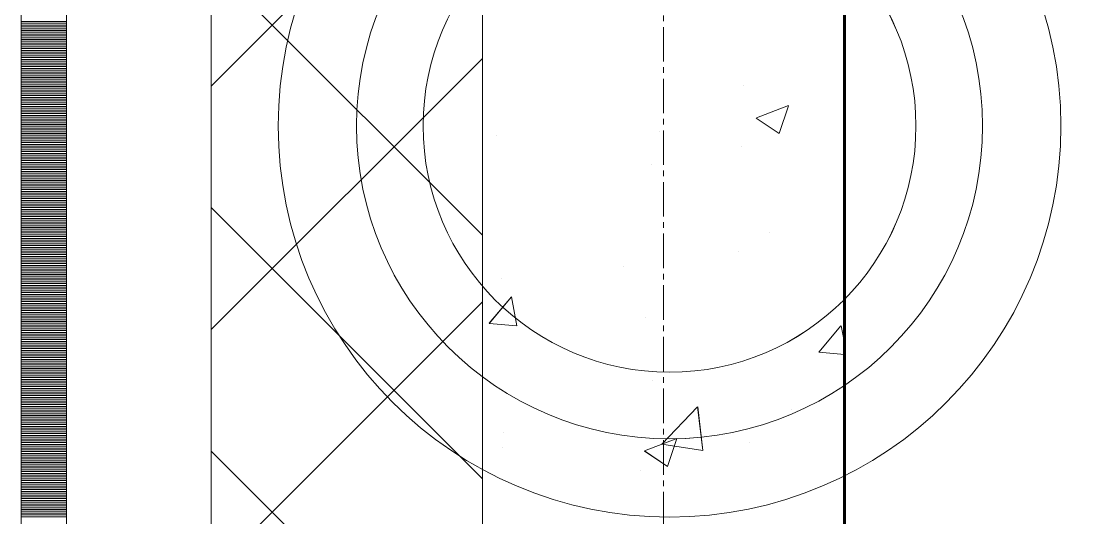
# Model space of a CAD drawing. Header units: millimetres. Extents: x 470010 to 1231400, y -134005 to 421770.
# Drawn here: x 672519 to 673105, y -67786 to -67511 of the extents above; entities that cross this region are included whole.
import ezdxf
from ezdxf.enums import TextEntityAlignment as Align

# ---------------------------------------------------------------- set-up
doc = ezdxf.new("R2010")
doc.units = ezdxf.units.MM
doc.linetypes.add('CENTER2', pattern=[28.575, 19.05, -3.175, 3.175, -3.175])
doc.linetypes.add('DASHED', pattern=[19.05, 12.7, -6.35])
doc.layers.get('Defpoints').update_dxf_attribs({"color": 140})
for name, color, linetype, lineweight in [('0) шп потолок', 3, 'Continuous', 60), ('АР_Стены ПЕНОблок', 52, 'Continuous', 20), ('АР_Тонкая', 254, 'Continuous', 5), ('АР_Утеплитель', 31, 'Continuous', 0), ('АР_Штриховка', 8, 'Continuous', 0)]:
    doc.layers.add(name, color=color, linetype=linetype, lineweight=lineweight)
doc.layers.add('АР_Делит', color=120, linetype='Continuous', lineweight=0, plot=False)
doc.layers.add('РД_Оси_100', color=7, linetype='Continuous', lineweight=0, true_color=0x525252)
doc.styles.add('style1', font='ARIALN.TTF')

# ---------------------------------------------------------------- blocks, each defined once
blk = doc.blocks.new('СОШ_2200_АР_ОСИ_М100_28.05.24')
at = {"layer": 'АР_Делит', "color": 251, "linetype": 'DASHED', "true_color": 0x636466}
blk.add_lwpolyline([(114955, 135155), (114955, -355), (93595.036, -355), (93595.036, 13855), (94145, 13855), (94145, 68320), (66055, 68320), (66055, 13857.73), (83455, 13857.73), (83455, -355), (45245, -355), (45245, 13145), (44695, 13145), (44695, 26755), (45245, 26755), (45245, 68320), (20455, 68320), (20455, 26755), (27955, 26755), (27955, 13145), (-355, 13145), (-355, 100855)], dxfattribs=at)
at = {"layer": 'РД_Оси_100', "color": 251, "linetype": 'CENTER2', "true_color": 0x636466}
blk.add_line((0, -6155), (0, 139938.679), dxfattribs=at)
blk = doc.blocks.new('A$C9108343f')
at = {"layer": '0) шп потолок'}
blk.add_lwpolyline([(13854.96, 29665), (7254.96, 29665), (7254.96, 33345), (15055.52, 33345)], dxfattribs=at)
at = {"layer": 'АР_Делит', "color": 18, "true_color": 0x000000}
for radius in [216.34, 173.04, 136.21]:
    blk.add_circle((7158.34, 32796.92), radius, dxfattribs=at)
at = {"layer": 'АР_Стены ПЕНОблок', "color": 18, "linetype": 'Continuous', "lineweight": 20, "true_color": 0x000000}
for p, q in [((7054.96, 97555), (7054.96, 21355)), ((7254.96, 21355), (7254.96, 97555))]:
    blk.add_line(p, q, dxfattribs=at)
at = {"layer": 'АР_Тонкая', "color": 18, "linetype": 'Continuous', "lineweight": 5, "true_color": 0x000000}
for p, q in [((6799.96, 97555), (6799.96, 21355)), ((6824.96, 97555), (6824.96, 21355)), ((6824.96, 21355), (6824.96, 97555)), ((6904.96, 21355), (6904.96, 97555))]:
    blk.add_line(p, q, dxfattribs=at)
at = {"layer": 'АР_Утеплитель', "color": 18, "linetype": 'Continuous', "lineweight": 0, "true_color": 0x000000}
for p, q in [((6904.96, 97555), (6904.96, 21355)), ((7054.96, 21355), (7054.96, 97555))]:
    blk.add_line(p, q, dxfattribs=at)
at = {"layer": 'АР_Штриховка', "color": 18, "linetype": 'Continuous', "lineweight": 0, "true_color": 0x000000}
for p, q in [((6904.96, 32819.02), (7054.96, 32969.02)), ((7054.96, 32736.45), (6904.96, 32886.45)), ((6799.96, 32854.75), (6824.96, 32854.75)), ((6799.96, 32853.75), (6824.96, 32853.75)), ((6799.96, 32852.75), (6824.96, 32852.75)), ((6799.96, 32851.75), (6824.96, 32851.75)), ((6799.96, 32850.75), (6824.96, 32850.75)), ((6799.96, 32849.75), (6824.96, 32849.75)), ((6799.96, 32848.75), (6824.96, 32848.75)), ((6799.96, 32847.75), (6824.96, 32847.75)), ((6799.96, 32846.75), (6824.96, 32846.75)), ((6799.96, 32845.75), (6824.96, 32845.75)), ((6799.96, 32844.75), (6824.96, 32844.75)), ((6799.96, 32843.75), (6824.96, 32843.75)), ((6799.96, 32842.75), (6824.96, 32842.75)), ((6799.96, 32841.75), (6824.96, 32841.75)), ((6799.96, 32840.75), (6824.96, 32840.75)), ((6799.96, 32839.75), (6824.96, 32839.75)), ((6799.96, 32838.75), (6824.96, 32838.75)), ((6799.96, 32837.75), (6824.96, 32837.75)), ((6799.96, 32836.75), (6824.96, 32836.75)), ((6799.96, 32835.75), (6824.96, 32835.75)), ((6799.96, 32834.75), (6824.96, 32834.75)), ((6799.96, 32833.75), (6824.96, 32833.75)), ((6799.96, 32832.75), (6824.96, 32832.75)), ((6799.96, 32831.75), (6824.96, 32831.75)), ((6904.96, 32684.32), (7054.96, 32834.32)), ((6799.96, 32830.75), (6824.96, 32830.75)), ((6799.96, 32829.75), (6824.96, 32829.75)), ((6799.96, 32828.75), (6824.96, 32828.75)), ((6799.96, 32827.75), (6824.96, 32827.75)), ((6799.96, 32826.75), (6824.96, 32826.75)), ((6799.96, 32825.75), (6824.96, 32825.75)), ((6799.96, 32824.75), (6824.96, 32824.75)), ((6799.96, 32823.75), (6824.96, 32823.75)), ((6799.96, 32822.75), (6824.96, 32822.75)), ((6799.96, 32821.75), (6824.96, 32821.75)), ((6799.96, 32820.75), (6824.96, 32820.75)), ((6799.96, 32819.75), (6824.96, 32819.75)), ((6799.96, 32818.75), (6824.96, 32818.75)), ((6799.96, 32817.75), (6824.96, 32817.75)), ((6799.96, 32816.75), (6824.96, 32816.75)), ((6799.96, 32815.75), (6824.96, 32815.75)), ((6799.96, 32814.75), (6824.96, 32814.75)), ((7199.47, 32819.37), (7199.47, 32819.37)), ((6799.96, 32813.75), (6824.96, 32813.75)), ((6799.96, 32812.75), (6824.96, 32812.75)), ((6799.96, 32811.75), (6824.96, 32811.75)), ((6799.96, 32810.75), (6824.96, 32810.75)), ((6799.96, 32809.75), (6824.96, 32809.75)), ((6799.96, 32808.75), (6824.96, 32808.75)), ((7206.35, 32801.43), (7224.13, 32808.26)), ((7218.93, 32792.78), (7224.08, 32808.13)), ((6799.96, 32807.75), (6824.96, 32807.75)), ((6799.96, 32806.75), (6824.96, 32806.75)), ((6799.96, 32805.75), (6824.96, 32805.75)), ((6799.96, 32804.75), (6824.96, 32804.75)), ((6799.96, 32803.75), (6824.96, 32803.75)), ((6799.96, 32802.75), (6824.96, 32802.75)), ((6799.96, 32801.75), (6824.96, 32801.75)), ((6799.96, 32800.75), (6824.96, 32800.75)), ((6799.96, 32799.75), (6824.96, 32799.75)), ((6799.96, 32798.75), (6824.96, 32798.75)), ((6799.96, 32797.75), (6824.96, 32797.75)), ((6799.96, 32796.75), (6824.96, 32796.75)), ((7206.29, 32801.3), (7218.92, 32792.78)), ((6799.96, 32795.75), (6824.96, 32795.75)), ((6799.96, 32794.75), (6824.96, 32794.75)), ((6799.96, 32793.75), (6824.96, 32793.75)), ((6799.96, 32792.75), (6824.96, 32792.75)), ((6799.96, 32791.75), (6824.96, 32791.75)), ((6799.96, 32790.75), (6824.96, 32790.75)), ((7062.64, 32791.41), (7062.64, 32791.41)), ((7152.71, 32793.69), (7152.71, 32793.69)), ((6799.96, 32789.75), (6824.96, 32789.75)), ((6799.96, 32788.75), (6824.96, 32788.75)), ((6799.96, 32787.75), (6824.96, 32787.75)), ((6799.96, 32786.75), (6824.96, 32786.75)), ((6799.96, 32785.75), (6824.96, 32785.75)), ((6799.96, 32784.75), (6824.96, 32784.75)), ((7198.23, 32785.68), (7198.23, 32785.68)), ((6799.96, 32783.75), (6824.96, 32783.75)), ((6799.96, 32782.75), (6824.96, 32782.75)), ((6799.96, 32781.75), (6824.96, 32781.75)), ((6799.96, 32780.75), (6824.96, 32780.75)), ((6799.96, 32779.75), (6824.96, 32779.75)), ((6799.96, 32778.75), (6824.96, 32778.75)), ((6799.96, 32777.75), (6824.96, 32777.75)), ((6799.96, 32776.75), (6824.96, 32776.75)), ((6799.96, 32775.75), (6824.96, 32775.75)), ((6799.96, 32774.75), (6824.96, 32774.75)), ((6799.96, 32773.75), (6824.96, 32773.75)), ((7148.25, 32775.43), (7148.25, 32775.43)), ((6799.96, 32772.75), (6824.96, 32772.75)), ((6799.96, 32771.75), (6824.96, 32771.75)), ((6799.96, 32770.75), (6824.96, 32770.75)), ((6799.96, 32769.75), (6824.96, 32769.75)), ((6799.96, 32768.75), (6824.96, 32768.75)), ((6799.96, 32767.75), (6824.96, 32767.75)), ((6799.96, 32766.75), (6824.96, 32766.75)), ((6799.96, 32765.75), (6824.96, 32765.75)), ((6799.96, 32764.75), (6824.96, 32764.75)), ((6799.96, 32763.75), (6824.96, 32763.75)), ((6799.96, 32762.75), (6824.96, 32762.75)), ((6799.96, 32761.75), (6824.96, 32761.75)), ((6799.96, 32760.75), (6824.96, 32760.75)), ((6799.96, 32759.75), (6824.96, 32759.75)), ((6799.96, 32758.75), (6824.96, 32758.75)), ((6799.96, 32757.75), (6824.96, 32757.75)), ((6799.96, 32756.75), (6824.96, 32756.75)), ((6799.96, 32755.75), (6824.96, 32755.75)), ((6799.96, 32754.75), (6824.96, 32754.75)), ((6799.96, 32753.75), (6824.96, 32753.75)), ((6799.96, 32752.75), (6824.96, 32752.75)), ((6799.96, 32751.75), (6824.96, 32751.75)), ((6799.96, 32750.75), (6824.96, 32750.75)), ((6799.96, 32749.75), (6824.96, 32749.75)), ((7054.96, 32601.75), (6904.96, 32751.75)), ((6799.96, 32748.75), (6824.96, 32748.75)), ((6799.96, 32747.75), (6824.96, 32747.75)), ((6799.96, 32746.75), (6824.96, 32746.75)), ((6799.96, 32745.75), (6824.96, 32745.75)), ((6799.96, 32744.75), (6824.96, 32744.75)), ((6799.96, 32743.75), (6824.96, 32743.75)), ((6799.96, 32742.75), (6824.96, 32742.75)), ((6799.96, 32741.75), (6824.96, 32741.75)), ((6799.96, 32740.75), (6824.96, 32740.75)), ((6799.96, 32739.75), (6824.96, 32739.75)), ((6799.96, 32738.75), (6824.96, 32738.75)), ((6799.96, 32737.75), (6824.96, 32737.75)), ((7213.57, 32737.92), (7213.57, 32737.92)), ((6799.96, 32736.75), (6824.96, 32736.75)), ((6799.96, 32735.75), (6824.96, 32735.75)), ((6799.96, 32734.75), (6824.96, 32734.75)), ((6799.96, 32733.75), (6824.96, 32733.75)), ((6799.96, 32732.75), (6824.96, 32732.75)), ((6799.96, 32731.75), (6824.96, 32731.75)), ((6799.96, 32730.75), (6824.96, 32730.75)), ((6799.96, 32729.75), (6824.96, 32729.75)), ((6799.96, 32728.75), (6824.96, 32728.75)), ((6799.96, 32727.75), (6824.96, 32727.75)), ((6799.96, 32726.75), (6824.96, 32726.75)), ((7196.23, 32727.56), (7196.23, 32727.56)), ((6799.96, 32725.75), (6824.96, 32725.75)), ((6799.96, 32724.75), (6824.96, 32724.75)), ((6799.96, 32723.75), (6824.96, 32723.75)), ((6799.96, 32722.75), (6824.96, 32722.75)), ((6799.96, 32721.75), (6824.96, 32721.75)), ((6799.96, 32720.75), (6824.96, 32720.75)), ((6799.96, 32719.75), (6824.96, 32719.75)), ((6799.96, 32718.75), (6824.96, 32718.75)), ((6799.96, 32717.75), (6824.96, 32717.75)), ((6799.96, 32716.75), (6824.96, 32716.75)), ((6799.96, 32715.75), (6824.96, 32715.75)), ((6799.96, 32714.75), (6824.96, 32714.75)), ((7132.65, 32719.19), (7132.65, 32719.19)), ((6799.96, 32713.75), (6824.96, 32713.75)), ((6799.96, 32712.75), (6824.96, 32712.75)), ((6799.96, 32711.75), (6824.96, 32711.75)), ((6799.96, 32710.75), (6824.96, 32710.75)), ((6799.96, 32709.75), (6824.96, 32709.75)), ((6799.96, 32708.75), (6824.96, 32708.75)), ((7065.44, 32712.5), (7065.44, 32712.5)), ((6799.96, 32707.75), (6824.96, 32707.75)), ((6799.96, 32706.75), (6824.96, 32706.75)), ((6799.96, 32705.75), (6824.96, 32705.75)), ((6799.96, 32704.75), (6824.96, 32704.75)), ((6799.96, 32703.75), (6824.96, 32703.75)), ((6799.96, 32702.75), (6824.96, 32702.75)), ((6799.96, 32701.75), (6824.96, 32701.75)), ((6799.96, 32700.75), (6824.96, 32700.75)), ((6799.96, 32699.75), (6824.96, 32699.75)), ((6799.96, 32698.75), (6824.96, 32698.75)), ((6799.96, 32697.75), (6824.96, 32697.75)), ((6799.96, 32696.75), (6824.96, 32696.75)), ((6904.96, 32549.61), (7054.96, 32699.61)), ((7058.65, 32687.74), (7070.9, 32702.33)), ((7073.99, 32686.43), (7071.05, 32702.35)), ((6799.96, 32695.75), (6824.96, 32695.75)), ((6799.96, 32694.75), (6824.96, 32694.75)), ((6799.96, 32693.75), (6824.96, 32693.75)), ((6799.96, 32692.75), (6824.96, 32692.75)), ((6799.96, 32691.75), (6824.96, 32691.75)), ((6799.96, 32690.75), (6824.96, 32690.75)), ((7145.17, 32690.88), (7145.17, 32690.88)), ((6799.96, 32689.75), (6824.96, 32689.75)), ((6799.96, 32688.75), (6824.96, 32688.75)), ((6799.96, 32687.75), (6824.96, 32687.75)), ((6799.96, 32686.75), (6824.96, 32686.75)), ((6799.96, 32685.75), (6824.96, 32685.75)), ((7058.65, 32687.73), (7073.84, 32686.4)), ((7240.84, 32671.8), (7253.08, 32686.39)), ((7254.96, 32677.08), (7253.24, 32686.41)), ((6799.96, 32684.75), (6824.96, 32684.75)), ((6799.96, 32683.75), (6824.96, 32683.75)), ((6799.96, 32682.75), (6824.96, 32682.75)), ((6799.96, 32681.75), (6824.96, 32681.75)), ((6799.96, 32680.75), (6824.96, 32680.75)), ((6799.96, 32679.75), (6824.96, 32679.75)), ((6799.96, 32678.75), (6824.96, 32678.75)), ((6799.96, 32677.75), (6824.96, 32677.75)), ((6799.96, 32676.75), (6824.96, 32676.75)), ((6799.96, 32675.75), (6824.96, 32675.75)), ((6799.96, 32674.75), (6824.96, 32674.75)), ((6799.96, 32673.75), (6824.96, 32673.75)), ((6799.96, 32672.75), (6824.96, 32672.75)), ((6799.96, 32671.75), (6824.96, 32671.75)), ((6799.96, 32670.75), (6824.96, 32670.75)), ((6799.96, 32669.75), (6824.96, 32669.75)), ((6799.96, 32668.75), (6824.96, 32668.75)), ((6799.96, 32667.75), (6824.96, 32667.75)), ((7240.84, 32671.79), (7254.96, 32670.56)), ((6799.96, 32666.75), (6824.96, 32666.75)), ((6799.96, 32665.75), (6824.96, 32665.75)), ((6799.96, 32664.75), (6824.96, 32664.75)), ((6799.96, 32663.75), (6824.96, 32663.75)), ((6799.96, 32662.75), (6824.96, 32662.75)), ((6799.96, 32661.75), (6824.96, 32661.75)), ((6799.96, 32660.75), (6824.96, 32660.75)), ((6799.96, 32659.75), (6824.96, 32659.75)), ((6799.96, 32658.75), (6824.96, 32658.75)), ((6799.96, 32657.75), (6824.96, 32657.75)), ((6799.96, 32656.75), (6824.96, 32656.75)), ((6799.96, 32655.75), (6824.96, 32655.75)), ((7148.76, 32655.89), (7148.76, 32655.89)), ((6799.96, 32654.75), (6824.96, 32654.75)), ((6799.96, 32653.75), (6824.96, 32653.75)), ((6799.96, 32652.75), (6824.96, 32652.75)), ((6799.96, 32651.75), (6824.96, 32651.75)), ((6799.96, 32650.75), (6824.96, 32650.75)), ((6799.96, 32649.75), (6824.96, 32649.75)), ((6799.96, 32648.75), (6824.96, 32648.75)), ((6799.96, 32647.75), (6824.96, 32647.75)), ((6799.96, 32646.75), (6824.96, 32646.75)), ((6799.96, 32645.75), (6824.96, 32645.75)), ((6799.96, 32644.75), (6824.96, 32644.75)), ((6799.96, 32643.75), (6824.96, 32643.75)), ((6799.96, 32642.75), (6824.96, 32642.75)), ((6799.96, 32641.75), (6824.96, 32641.75)), ((6799.96, 32640.75), (6824.96, 32640.75)), ((6799.96, 32639.75), (6824.96, 32639.75)), ((6799.96, 32638.75), (6824.96, 32638.75)), ((7154.05, 32620.92), (7173.84, 32641.53)), ((7176.69, 32617.42), (7173.88, 32641.54)), ((7225.61, 32640.05), (7225.61, 32640.05)), ((6799.96, 32637.75), (6824.96, 32637.75)), ((6799.96, 32636.75), (6824.96, 32636.75)), ((6799.96, 32635.75), (6824.96, 32635.75)), ((6799.96, 32634.75), (6824.96, 32634.75)), ((6799.96, 32633.75), (6824.96, 32633.75)), ((6799.96, 32632.75), (6824.96, 32632.75)), ((6799.96, 32631.75), (6824.96, 32631.75)), ((6799.96, 32630.75), (6824.96, 32630.75)), ((6799.96, 32629.75), (6824.96, 32629.75)), ((6799.96, 32628.75), (6824.96, 32628.75)), ((6799.96, 32627.75), (6824.96, 32627.75)), ((6799.96, 32626.75), (6824.96, 32626.75)), ((7066.73, 32627.5), (7066.73, 32627.5)), ((7129.42, 32627.38), (7129.42, 32627.38)), ((6799.96, 32625.75), (6824.96, 32625.75)), ((6799.96, 32624.75), (6824.96, 32624.75)), ((6799.96, 32623.75), (6824.96, 32623.75)), ((6799.96, 32622.75), (6824.96, 32622.75)), ((6799.96, 32621.75), (6824.96, 32621.75)), ((6799.96, 32620.75), (6824.96, 32620.75)), ((7144.54, 32617.24), (7162.33, 32624.07)), ((7154.09, 32620.84), (7176.68, 32617.34)), ((7157.13, 32608.59), (7162.28, 32623.94)), ((7162.45, 32623.61), (7162.45, 32623.61)), ((7202.32, 32621.77), (7202.32, 32621.77)), ((6799.96, 32619.75), (6824.96, 32619.75)), ((6799.96, 32618.75), (6824.96, 32618.75)), ((6799.96, 32617.75), (6824.96, 32617.75)), ((6799.96, 32616.75), (6824.96, 32616.75)), ((6799.96, 32615.75), (6824.96, 32615.75)), ((6799.96, 32614.75), (6824.96, 32614.75)), ((7054.96, 32467.04), (6904.96, 32617.04)), ((7065.83, 32619.01), (7065.83, 32619.01)), ((7144.49, 32617.11), (7157.12, 32608.59)), ((6799.96, 32613.75), (6824.96, 32613.75)), ((6799.96, 32612.75), (6824.96, 32612.75)), ((6799.96, 32611.75), (6824.96, 32611.75)), ((6799.96, 32610.75), (6824.96, 32610.75)), ((6799.96, 32609.75), (6824.96, 32609.75)), ((6799.96, 32608.75), (6824.96, 32608.75)), ((6799.96, 32607.75), (6824.96, 32607.75)), ((6799.96, 32606.75), (6824.96, 32606.75)), ((6799.96, 32605.75), (6824.96, 32605.75)), ((6799.96, 32604.75), (6824.96, 32604.75)), ((6799.96, 32603.75), (6824.96, 32603.75)), ((6799.96, 32602.75), (6824.96, 32602.75)), ((7142.08, 32606.32), (7142.08, 32606.32)), ((6799.96, 32601.75), (6824.96, 32601.75)), ((6799.96, 32600.75), (6824.96, 32600.75)), ((6799.96, 32599.75), (6824.96, 32599.75)), ((6799.96, 32598.75), (6824.96, 32598.75)), ((6799.96, 32597.75), (6824.96, 32597.75)), ((6799.96, 32596.75), (6824.96, 32596.75)), ((6799.96, 32595.75), (6824.96, 32595.75)), ((6799.96, 32594.75), (6824.96, 32594.75)), ((6799.96, 32593.75), (6824.96, 32593.75)), ((6799.96, 32592.75), (6824.96, 32592.75)), ((6799.96, 32591.75), (6824.96, 32591.75)), ((6799.96, 32590.75), (6824.96, 32590.75)), ((6799.96, 32589.75), (6824.96, 32589.75)), ((6799.96, 32588.75), (6824.96, 32588.75)), ((6799.96, 32587.75), (6824.96, 32587.75)), ((6799.96, 32586.75), (6824.96, 32586.75)), ((6799.96, 32585.75), (6824.96, 32585.75)), ((6799.96, 32584.75), (6824.96, 32584.75)), ((6799.96, 32583.75), (6824.96, 32583.75)), ((6799.96, 32582.75), (6824.96, 32582.75)), ((6799.96, 32581.75), (6824.96, 32581.75)), ((6799.96, 32580.75), (6824.96, 32580.75))]:
    blk.add_line(p, q, dxfattribs=at)
at = {"layer": 'РД_Оси_100'}
blk.add_blockref('СОШ_2200_АР_ОСИ_М100_28.05.24', (7154.96, 6755), dxfattribs=at)
at = {"layer": 'Defpoints', "color": 18, "true_color": 0x000000, "style": 'style1'}
for p in [(143949.34, 316089.12), (143974.98, 281639.5), (143890.4, 273244.71), (143839.99, 264276.81), (143967.75, 254892.38), (12251.96, 104178.14), (12382.58, 96023.14)]:
    blk.add_attdef('АР-ПОМЕЩЕНИЕ:НАИМЕНОВАНИЕ', text='', height=100, dxfattribs=at).set_placement(p, align=Align.MIDDLE)
at = {"layer": 'Defpoints', "color": 18, "true_color": 0x000000, "style": 'style1', "flags": 8}
for p in [(143951.3, 279099.09), (143848.34, 269251.11), (143875.33, 260094.25), (144049.74, 250824.7), (163419.28, 238153.36), (155897.46, 237965.97), (183037.2, 237965.97), (143342.94, 237876.19)]:
    blk.add_attdef('АР-ПОМЕЩЕНИЕ:НАИМЕНОВАНИЕ', text='', height=100, dxfattribs=at).set_placement(p, align=Align.MIDDLE)

msp = doc.modelspace()

# ---------------------------------------------------------------- hatches: boundary and pattern name
at = {"layer": '0) шп потолок'}
h = msp.add_hatch(dxfattribs=at)
h.set_pattern_fill('ANSI31', color=3, scale=333)
h.paths.add_polyline_path([(700363.966, -68211.242), (700363.966, -67611.242), (699673.57, -67611.242), (699673.57, -67311.242), (695193.57, -67311.242), (695193.57, -68210.434), (694903.511, -68210.544), (693273.563, -68211.166), (693073.563, -68211.242), (692873.57, -68211.242), (691173.57, -68211.242), (684173.57, -68211.242), (684173.57, -68011.242), (684173.57, -65811.242), (684173.57, -65611.242), (684173.57, -64311.242), (684173.57, -59911.242), (684823.57, -59911.242), (684823.57, -59691.242), (685063.57, -59691.242), (685063.57, -57531.242), (684493.57, -57531.242), (684493.57, -54921.242), (681503.566, -54921.242), (681503.566, -57531.242), (680783.57, -57531.242), (680783.57, -58211.242), (680783.57, -58511.242), (680783.57, -61411.242), (680783.57, -61911.242), (680783.57, -62811.242), (680783.57, -66801.242), (680773.57, -67021.242), (679573.57, -67021.242), (672993.57, -67021.242), (672993.57, -67611.257), (672973.57, -67597.767), (672973.57, -70161.242), (672993.57, -70161.242), (672993.57, -70351.242), (673213.57, -70351.242), (673213.57, -70701.242), (679573.57, -70701.242), (679573.57, -70421.242), (680773.57, -70421.242), (680774.132, -70421.242), (680774.132, -70734.234), (680773.57, -70734.796), (680773.57, -72201.242), (682173.57, -72201.242), (684173.57, -72201.242), (684173.57, -72168.693), (698794.179, -72168.693), (698794.179, -71911.242), (699673.57, -71911.242), (699673.57, -71911.242), (700363.966, -71911.242)])
h.paths.add_polyline_path([(684404.826, -59899.073), (684791.115, -59899.073), (684791.115, -59598.459), (684404.826, -59598.459)], flags=24)

# ---------------------------------------------------------------- linework, layer by layer
msp.add_lwpolyline([(679573.57, -70701.242), (672973.57, -70701.242), (672973.57, -67021.242), (680774.132, -67021.242)], dxfattribs=at)
at = {"layer": 'АР_Делит', "color": 18, "true_color": 0x000000}
for radius in [216.336, 173.036, 136.212]:
    msp.add_circle((672876.957, -67569.322), radius, dxfattribs=at)
at = {"layer": 'АР_Стены ПЕНОблок', "color": 18, "linetype": 'Continuous', "lineweight": 20, "true_color": 0x000000}
for p, q in [((672773.57, -2811.242), (672773.57, -79011.242)), ((672973.57, -79011.242), (672973.57, -2811.242))]:
    msp.add_line(p, q, dxfattribs=at)
at = {"layer": 'АР_Тонкая', "color": 18, "linetype": 'Continuous', "lineweight": 5, "true_color": 0x000000}
for p, q in [((672518.57, -2811.242), (672518.57, -79011.242)), ((672543.57, -2811.242), (672543.57, -79011.242)), ((672543.57, -79011.242), (672543.57, -2811.242)), ((672623.57, -79011.242), (672623.57, -2811.242))]:
    msp.add_line(p, q, dxfattribs=at)
at = {"layer": 'АР_Утеплитель', "color": 18, "linetype": 'Continuous', "lineweight": 0, "true_color": 0x000000}
for p, q in [((672623.57, -2811.242), (672623.57, -79011.242)), ((672773.57, -79011.242), (672773.57, -2811.242))]:
    msp.add_line(p, q, dxfattribs=at)
at = {"layer": 'АР_Штриховка', "color": 18, "linetype": 'Continuous', "lineweight": 0, "true_color": 0x000000}
for p, q in [((672623.57, -67547.223), (672773.57, -67397.223)), ((672773.57, -67629.79), (672623.57, -67479.79)), ((672518.57, -67511.492), (672543.57, -67511.492)), ((672518.57, -67512.492), (672543.57, -67512.492)), ((672518.57, -67513.492), (672543.57, -67513.492)), ((672518.57, -67514.492), (672543.57, -67514.492)), ((672518.57, -67515.492), (672543.57, -67515.492)), ((672518.57, -67516.492), (672543.57, -67516.492)), ((672518.57, -67517.492), (672543.57, -67517.492)), ((672518.57, -67518.492), (672543.57, -67518.492)), ((672518.57, -67519.492), (672543.57, -67519.492)), ((672518.57, -67520.492), (672543.57, -67520.492)), ((672518.57, -67521.492), (672543.57, -67521.492)), ((672518.57, -67522.492), (672543.57, -67522.492)), ((672518.57, -67523.492), (672543.57, -67523.492)), ((672518.57, -67524.492), (672543.57, -67524.492)), ((672518.57, -67525.492), (672543.57, -67525.492)), ((672518.57, -67526.492), (672543.57, -67526.492)), ((672518.57, -67527.492), (672543.57, -67527.492)), ((672518.57, -67528.492), (672543.57, -67528.492)), ((672518.57, -67529.492), (672543.57, -67529.492)), ((672518.57, -67530.492), (672543.57, -67530.492)), ((672518.57, -67531.492), (672543.57, -67531.492)), ((672518.57, -67532.492), (672543.57, -67532.492)), ((672518.57, -67533.492), (672543.57, -67533.492)), ((672518.57, -67534.492), (672543.57, -67534.492)), ((672623.57, -67681.927), (672773.57, -67531.927)), ((672518.57, -67535.492), (672543.57, -67535.492)), ((672518.57, -67536.492), (672543.57, -67536.492)), ((672518.57, -67537.492), (672543.57, -67537.492)), ((672518.57, -67538.492), (672543.57, -67538.492)), ((672518.57, -67539.492), (672543.57, -67539.492)), ((672518.57, -67540.492), (672543.57, -67540.492)), ((672518.57, -67541.492), (672543.57, -67541.492)), ((672518.57, -67542.492), (672543.57, -67542.492)), ((672518.57, -67543.492), (672543.57, -67543.492)), ((672518.57, -67544.492), (672543.57, -67544.492)), ((672518.57, -67545.492), (672543.57, -67545.492)), ((672518.57, -67546.492), (672543.57, -67546.492)), ((672518.57, -67547.492), (672543.57, -67547.492)), ((672518.57, -67548.492), (672543.57, -67548.492)), ((672518.57, -67549.492), (672543.57, -67549.492)), ((672518.57, -67550.492), (672543.57, -67550.492)), ((672518.57, -67551.492), (672543.57, -67551.492)), ((672518.57, -67552.492), (672543.57, -67552.492)), ((672518.57, -67553.492), (672543.57, -67553.492)), ((672518.57, -67554.492), (672543.57, -67554.492)), ((672518.57, -67555.492), (672543.57, -67555.492)), ((672518.57, -67556.492), (672543.57, -67556.492)), ((672518.57, -67557.492), (672543.57, -67557.492)), ((672518.57, -67558.492), (672543.57, -67558.492)), ((672924.959, -67564.813), (672942.743, -67557.986)), ((672937.547, -67573.465), (672942.697, -67558.116)), ((672518.57, -67559.492), (672543.57, -67559.492)), ((672518.57, -67560.492), (672543.57, -67560.492)), ((672518.57, -67561.492), (672543.57, -67561.492)), ((672518.57, -67562.492), (672543.57, -67562.492)), ((672518.57, -67563.492), (672543.57, -67563.492)), ((672518.57, -67564.492), (672543.57, -67564.492)), ((672518.57, -67565.492), (672543.57, -67565.492)), ((672518.57, -67566.492), (672543.57, -67566.492)), ((672518.57, -67567.492), (672543.57, -67567.492)), ((672518.57, -67568.492), (672543.57, -67568.492)), ((672518.57, -67569.492), (672543.57, -67569.492)), ((672924.902, -67564.939), (672937.536, -67573.462)), ((672518.57, -67570.492), (672543.57, -67570.492)), ((672518.57, -67571.492), (672543.57, -67571.492)), ((672518.57, -67572.492), (672543.57, -67572.492)), ((672518.57, -67573.492), (672543.57, -67573.492)), ((672518.57, -67574.492), (672543.57, -67574.492)), ((672518.57, -67575.492), (672543.57, -67575.492)), ((672518.57, -67576.492), (672543.57, -67576.492)), ((672518.57, -67577.492), (672543.57, -67577.492)), ((672518.57, -67578.492), (672543.57, -67578.492)), ((672518.57, -67579.492), (672543.57, -67579.492)), ((672518.57, -67580.492), (672543.57, -67580.492)), ((672518.57, -67581.492), (672543.57, -67581.492)), ((672518.57, -67582.492), (672543.57, -67582.492)), ((672518.57, -67583.492), (672543.57, -67583.492)), ((672518.57, -67584.492), (672543.57, -67584.492)), ((672518.57, -67585.492), (672543.57, -67585.492)), ((672518.57, -67586.492), (672543.57, -67586.492)), ((672518.57, -67587.492), (672543.57, -67587.492)), ((672518.57, -67588.492), (672543.57, -67588.492)), ((672518.57, -67589.492), (672543.57, -67589.492)), ((672518.57, -67590.492), (672543.57, -67590.492)), ((672518.57, -67591.492), (672543.57, -67591.492)), ((672518.57, -67592.492), (672543.57, -67592.492)), ((672518.57, -67593.492), (672543.57, -67593.492)), ((672518.57, -67594.492), (672543.57, -67594.492)), ((672518.57, -67595.492), (672543.57, -67595.492)), ((672518.57, -67596.492), (672543.57, -67596.492)), ((672518.57, -67597.492), (672543.57, -67597.492)), ((672518.57, -67598.492), (672543.57, -67598.492)), ((672518.57, -67599.492), (672543.57, -67599.492)), ((672518.57, -67600.492), (672543.57, -67600.492)), ((672518.57, -67601.492), (672543.57, -67601.492)), ((672518.57, -67602.492), (672543.57, -67602.492)), ((672518.57, -67603.492), (672543.57, -67603.492)), ((672518.57, -67604.492), (672543.57, -67604.492)), ((672518.57, -67605.492), (672543.57, -67605.492)), ((672518.57, -67606.492), (672543.57, -67606.492)), ((672518.57, -67607.492), (672543.57, -67607.492)), ((672518.57, -67608.492), (672543.57, -67608.492)), ((672518.57, -67609.492), (672543.57, -67609.492)), ((672518.57, -67610.492), (672543.57, -67610.492)), ((672518.57, -67611.492), (672543.57, -67611.492)), ((672518.57, -67612.492), (672543.57, -67612.492)), ((672518.57, -67613.492), (672543.57, -67613.492)), ((672518.57, -67614.492), (672543.57, -67614.492)), ((672518.57, -67615.492), (672543.57, -67615.492)), ((672518.57, -67616.492), (672543.57, -67616.492)), ((672773.57, -67764.493), (672623.57, -67614.493)), ((672518.57, -67617.492), (672543.57, -67617.492)), ((672518.57, -67618.492), (672543.57, -67618.492)), ((672518.57, -67619.492), (672543.57, -67619.492)), ((672518.57, -67620.492), (672543.57, -67620.492)), ((672518.57, -67621.492), (672543.57, -67621.492)), ((672518.57, -67622.492), (672543.57, -67622.492)), ((672518.57, -67623.492), (672543.57, -67623.492)), ((672518.57, -67624.492), (672543.57, -67624.492)), ((672518.57, -67625.492), (672543.57, -67625.492)), ((672518.57, -67626.492), (672543.57, -67626.492)), ((672518.57, -67627.492), (672543.57, -67627.492)), ((672518.57, -67628.492), (672543.57, -67628.492)), ((672518.57, -67629.492), (672543.57, -67629.492)), ((672518.57, -67630.492), (672543.57, -67630.492)), ((672518.57, -67631.492), (672543.57, -67631.492)), ((672518.57, -67632.492), (672543.57, -67632.492)), ((672518.57, -67633.492), (672543.57, -67633.492)), ((672518.57, -67634.492), (672543.57, -67634.492)), ((672518.57, -67635.492), (672543.57, -67635.492)), ((672518.57, -67636.492), (672543.57, -67636.492)), ((672518.57, -67637.492), (672543.57, -67637.492)), ((672518.57, -67638.492), (672543.57, -67638.492)), ((672518.57, -67639.492), (672543.57, -67639.492)), ((672518.57, -67640.492), (672543.57, -67640.492)), ((672518.57, -67641.492), (672543.57, -67641.492)), ((672518.57, -67642.492), (672543.57, -67642.492)), ((672518.57, -67643.492), (672543.57, -67643.492)), ((672518.57, -67644.492), (672543.57, -67644.492)), ((672518.57, -67645.492), (672543.57, -67645.492)), ((672518.57, -67646.492), (672543.57, -67646.492)), ((672518.57, -67647.492), (672543.57, -67647.492)), ((672518.57, -67648.492), (672543.57, -67648.492)), ((672518.57, -67649.492), (672543.57, -67649.492)), ((672518.57, -67650.492), (672543.57, -67650.492)), ((672518.57, -67651.492), (672543.57, -67651.492)), ((672518.57, -67652.492), (672543.57, -67652.492)), ((672518.57, -67653.492), (672543.57, -67653.492)), ((672518.57, -67654.492), (672543.57, -67654.492)), ((672518.57, -67655.492), (672543.57, -67655.492)), ((672518.57, -67656.492), (672543.57, -67656.492)), ((672518.57, -67657.492), (672543.57, -67657.492)), ((672518.57, -67658.492), (672543.57, -67658.492)), ((672518.57, -67659.492), (672543.57, -67659.492)), ((672518.57, -67660.492), (672543.57, -67660.492)), ((672518.57, -67661.492), (672543.57, -67661.492)), ((672518.57, -67662.492), (672543.57, -67662.492)), ((672518.57, -67663.492), (672543.57, -67663.492)), ((672777.266, -67678.506), (672789.511, -67663.913)), ((672792.601, -67679.81), (672789.664, -67663.889)), ((672518.57, -67664.492), (672543.57, -67664.492)), ((672518.57, -67665.492), (672543.57, -67665.492)), ((672518.57, -67666.492), (672543.57, -67666.492)), ((672518.57, -67667.492), (672543.57, -67667.492)), ((672518.57, -67668.492), (672543.57, -67668.492)), ((672518.57, -67669.492), (672543.57, -67669.492)), ((672623.57, -67816.63), (672773.57, -67666.63)), ((672518.57, -67670.492), (672543.57, -67670.492)), ((672518.57, -67671.492), (672543.57, -67671.492)), ((672518.57, -67672.492), (672543.57, -67672.492)), ((672518.57, -67673.492), (672543.57, -67673.492)), ((672518.57, -67674.492), (672543.57, -67674.492)), ((672518.57, -67675.492), (672543.57, -67675.492)), ((672518.57, -67676.492), (672543.57, -67676.492)), ((672518.57, -67677.492), (672543.57, -67677.492)), ((672518.57, -67678.492), (672543.57, -67678.492)), ((672518.57, -67679.492), (672543.57, -67679.492)), ((672518.57, -67680.492), (672543.57, -67680.492)), ((672518.57, -67681.492), (672543.57, -67681.492)), ((672777.266, -67678.51), (672792.448, -67679.838)), ((672959.451, -67694.445), (672971.696, -67679.852)), ((672973.57, -67689.16), (672971.848, -67679.828)), ((672518.57, -67682.492), (672543.57, -67682.492)), ((672518.57, -67683.492), (672543.57, -67683.492)), ((672518.57, -67684.492), (672543.57, -67684.492)), ((672518.57, -67685.492), (672543.57, -67685.492)), ((672518.57, -67686.492), (672543.57, -67686.492)), ((672518.57, -67687.492), (672543.57, -67687.492)), ((672518.57, -67688.492), (672543.57, -67688.492)), ((672518.57, -67689.492), (672543.57, -67689.492)), ((672518.57, -67690.492), (672543.57, -67690.492)), ((672518.57, -67691.492), (672543.57, -67691.492)), ((672518.57, -67692.492), (672543.57, -67692.492)), ((672518.57, -67693.492), (672543.57, -67693.492)), ((672518.57, -67694.492), (672543.57, -67694.492)), ((672518.57, -67695.492), (672543.57, -67695.492)), ((672518.57, -67696.492), (672543.57, -67696.492)), ((672518.57, -67697.492), (672543.57, -67697.492)), ((672518.57, -67698.492), (672543.57, -67698.492)), ((672959.45, -67694.449), (672973.57, -67695.684)), ((672518.57, -67699.492), (672543.57, -67699.492)), ((672518.57, -67700.492), (672543.57, -67700.492)), ((672518.57, -67701.492), (672543.57, -67701.492)), ((672518.57, -67702.492), (672543.57, -67702.492)), ((672518.57, -67703.492), (672543.57, -67703.492)), ((672518.57, -67704.492), (672543.57, -67704.492)), ((672518.57, -67705.492), (672543.57, -67705.492)), ((672518.57, -67706.492), (672543.57, -67706.492)), ((672518.57, -67707.492), (672543.57, -67707.492)), ((672518.57, -67708.492), (672543.57, -67708.492)), ((672518.57, -67709.492), (672543.57, -67709.492)), ((672518.57, -67710.492), (672543.57, -67710.492)), ((672518.57, -67711.492), (672543.57, -67711.492)), ((672518.57, -67712.492), (672543.57, -67712.492)), ((672518.57, -67713.492), (672543.57, -67713.492)), ((672518.57, -67714.492), (672543.57, -67714.492)), ((672518.57, -67715.492), (672543.57, -67715.492)), ((672518.57, -67716.492), (672543.57, -67716.492)), ((672518.57, -67717.492), (672543.57, -67717.492)), ((672518.57, -67718.492), (672543.57, -67718.492)), ((672518.57, -67719.492), (672543.57, -67719.492)), ((672518.57, -67720.492), (672543.57, -67720.492)), ((672518.57, -67721.492), (672543.57, -67721.492)), ((672518.57, -67722.492), (672543.57, -67722.492)), ((672518.57, -67723.492), (672543.57, -67723.492)), ((672518.57, -67724.492), (672543.57, -67724.492)), ((672518.57, -67725.492), (672543.57, -67725.492)), ((672518.57, -67726.492), (672543.57, -67726.492)), ((672518.57, -67727.492), (672543.57, -67727.492)), ((672518.57, -67728.492), (672543.57, -67728.492)), ((672872.665, -67745.327), (672892.448, -67724.708)), ((672895.301, -67748.825), (672892.494, -67724.702)), ((672518.57, -67729.492), (672543.57, -67729.492)), ((672518.57, -67730.492), (672543.57, -67730.492)), ((672518.57, -67731.492), (672543.57, -67731.492)), ((672518.57, -67732.492), (672543.57, -67732.492)), ((672518.57, -67733.492), (672543.57, -67733.492)), ((672518.57, -67734.492), (672543.57, -67734.492)), ((672518.57, -67735.492), (672543.57, -67735.492)), ((672518.57, -67736.492), (672543.57, -67736.492)), ((672518.57, -67737.492), (672543.57, -67737.492)), ((672518.57, -67738.492), (672543.57, -67738.492)), ((672518.57, -67739.492), (672543.57, -67739.492)), ((672518.57, -67740.492), (672543.57, -67740.492)), ((672518.57, -67741.492), (672543.57, -67741.492)), ((672518.57, -67742.492), (672543.57, -67742.492)), ((672518.57, -67743.492), (672543.57, -67743.492)), ((672518.57, -67744.492), (672543.57, -67744.492)), ((672518.57, -67745.492), (672543.57, -67745.492)), ((672863.157, -67749.001), (672880.941, -67742.174)), ((672872.699, -67745.399), (672895.289, -67748.902)), ((672875.745, -67757.653), (672880.895, -67742.304)), ((672518.57, -67746.492), (672543.57, -67746.492)), ((672518.57, -67747.492), (672543.57, -67747.492)), ((672518.57, -67748.492), (672543.57, -67748.492)), ((672518.57, -67749.492), (672543.57, -67749.492)), ((672518.57, -67750.492), (672543.57, -67750.492)), ((672518.57, -67751.492), (672543.57, -67751.492)), ((672773.57, -67899.197), (672623.57, -67749.197)), ((672863.1, -67749.127), (672875.734, -67757.649)), ((672518.57, -67752.492), (672543.57, -67752.492)), ((672518.57, -67753.492), (672543.57, -67753.492)), ((672518.57, -67754.492), (672543.57, -67754.492)), ((672518.57, -67755.492), (672543.57, -67755.492)), ((672518.57, -67756.492), (672543.57, -67756.492)), ((672518.57, -67757.492), (672543.57, -67757.492)), ((672518.57, -67758.492), (672543.57, -67758.492)), ((672518.57, -67759.492), (672543.57, -67759.492)), ((672518.57, -67760.492), (672543.57, -67760.492)), ((672518.57, -67761.492), (672543.57, -67761.492)), ((672518.57, -67762.492), (672543.57, -67762.492)), ((672518.57, -67763.492), (672543.57, -67763.492)), ((672518.57, -67764.492), (672543.57, -67764.492)), ((672518.57, -67765.492), (672543.57, -67765.492)), ((672518.57, -67766.492), (672543.57, -67766.492)), ((672518.57, -67767.492), (672543.57, -67767.492)), ((672518.57, -67768.492), (672543.57, -67768.492)), ((672518.57, -67769.492), (672543.57, -67769.492)), ((672518.57, -67770.492), (672543.57, -67770.492)), ((672518.57, -67771.492), (672543.57, -67771.492)), ((672518.57, -67772.492), (672543.57, -67772.492)), ((672518.57, -67773.492), (672543.57, -67773.492)), ((672518.57, -67774.492), (672543.57, -67774.492)), ((672518.57, -67775.492), (672543.57, -67775.492)), ((672518.57, -67776.492), (672543.57, -67776.492)), ((672518.57, -67777.492), (672543.57, -67777.492)), ((672518.57, -67778.492), (672543.57, -67778.492)), ((672518.57, -67779.492), (672543.57, -67779.492)), ((672518.57, -67780.492), (672543.57, -67780.492)), ((672518.57, -67781.492), (672543.57, -67781.492)), ((672518.57, -67782.492), (672543.57, -67782.492)), ((672518.57, -67783.492), (672543.57, -67783.492)), ((672518.57, -67784.492), (672543.57, -67784.492)), ((672518.57, -67785.492), (672543.57, -67785.492))]:
    msp.add_line(p, q, dxfattribs=at)

# ---------------------------------------------------------------- block references
msp.add_blockref('A$C9108343f', (665718.612, -100366.242))
at = {"layer": 'РД_Оси_100'}
msp.add_blockref('СОШ_2200_АР_ОСИ_М100_28.05.24', (672873.57, -93611.242), dxfattribs=at)

doc.saveas('drawing.dxf')
